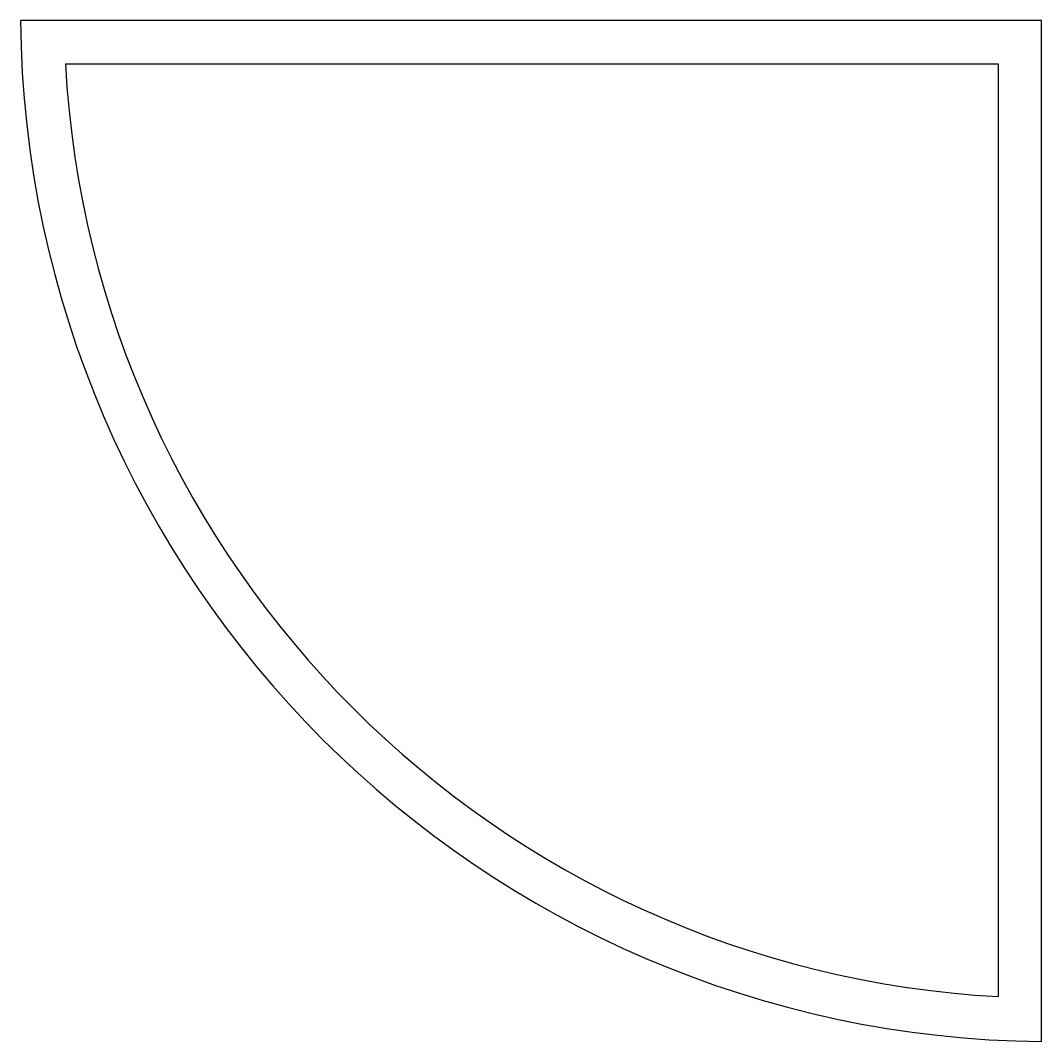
# Model space of a CAD drawing. Header units: millimetres. Extents: x 0 to 282, y 0 to 282.
import ezdxf

# ---------------------------------------------------------------- set-up
doc = ezdxf.new("R2010")
doc.units = ezdxf.units.MM

msp = doc.modelspace()

# ---------------------------------------------------------------- linework, layer by layer
for p, q in [((281.54, 281.54), (0.06, 281.54)), ((281.54, 0.06), (281.54, 281.54)), ((12.45, 269.54), (269.54, 269.54)), ((269.54, 269.54), (269.54, 12.45))]:
    msp.add_line(p, q)
for radius, start, end in [(284.5, 180.6042, 269.3958), (272.5, 183.1555, 266.8445)]:
    msp.add_arc((284.54, 284.54), radius, start, end)

doc.saveas('drawing.dxf')
